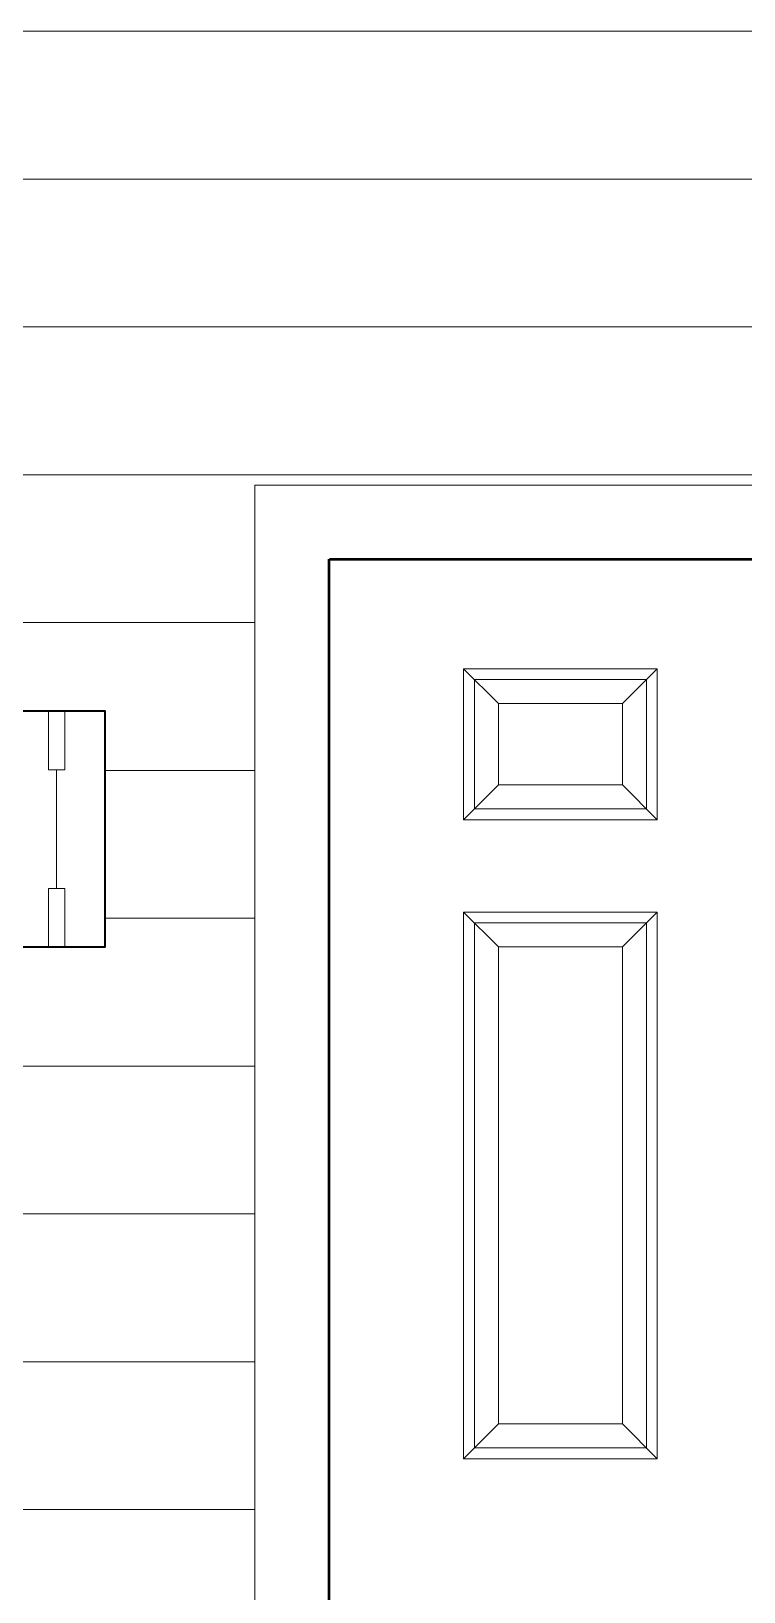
# Model space of a CAD drawing. Header units: inches. Extents: x -3905 to 10892, y 1064 to 9590.
# Drawn here: x 1355 to 1388.8, y 3443.8 to 3517.7 of the extents above; entities that cross this region are included whole.
import ezdxf

# ---------------------------------------------------------------- set-up
doc = ezdxf.new("R2010")
doc.units = ezdxf.units.IN
doc.header["$MEASUREMENT"] = 0
doc.layers.add('ELEVATIONS', color=40, linetype='Continuous', lineweight=0)

msp = doc.modelspace()

# ---------------------------------------------------------------- linework, layer by layer
at = {"layer": 'ELEVATIONS', "linetype": 'Continuous', "lineweight": 5}
for p, q in [((1423.10399, 3517.6647), (1151.59618, 3517.6647)), ((1423.10399, 3510.6647), (1151.59618, 3510.6647)), ((1423.10399, 3503.6647), (1151.59618, 3503.6647)), ((1423.10399, 3496.6647), (1151.59618, 3496.6647)), ((1365.59618, 3489.6647), (1347.09618, 3489.6647)), ((1365.59618, 3482.6647), (1358.49925, 3482.6647)), ((1365.59618, 3475.6647), (1358.49925, 3475.6647)), ((1365.59618, 3468.6647), (1347.09618, 3468.6647)), ((1365.59618, 3461.6647), (1347.09618, 3461.6647)), ((1365.59618, 3454.6647), (1347.09618, 3454.6647)), ((1365.59618, 3447.6647), (1347.09618, 3447.6647))]:
    msp.add_line(p, q, dxfattribs=at)
at = {"layer": 'ELEVATIONS', "linetype": 'Continuous', "lineweight": 20}
for q in [(1365.59618, 3412.6647), (1408.59618, 3496.1647)]:
    msp.add_line((1365.59618, 3496.1647), q, dxfattribs=at)
at = {"layer": 'ELEVATIONS', "linetype": 'Continuous', "lineweight": 50}
for p, q in [((1369.09618, 3492.6647), (1369.09618, 3412.6647)), ((1369.1215, 3492.6647), (1405.09618, 3492.6647))]:
    msp.add_line(p, q, dxfattribs=at)
at = {"layer": 'ELEVATIONS'}
for p, q in [((1375.47593, 3487.47482), (1384.65314, 3487.47482)), ((1375.47593, 3480.32343), (1375.47593, 3487.47482)), ((1377.12757, 3485.82318), (1375.47593, 3487.47482)), ((1383.0015, 3485.82318), (1384.65314, 3487.47482)), ((1384.65314, 3480.32343), (1384.65314, 3487.47482)), ((1375.98833, 3486.96242), (1384.14074, 3486.96242)), ((1375.98833, 3480.83584), (1375.98833, 3486.96242)), ((1384.14074, 3480.83584), (1384.14074, 3486.96242)), ((1377.12757, 3485.82318), (1383.0015, 3485.82318)), ((1377.12757, 3481.97508), (1377.12757, 3485.82318)), ((1383.0015, 3481.97508), (1383.0015, 3485.82318)), ((1377.12757, 3481.97508), (1375.47593, 3480.32343)), ((1377.12757, 3481.97508), (1383.0015, 3481.97508)), ((1384.65314, 3480.32343), (1383.0015, 3481.97508)), ((1375.98833, 3480.83584), (1384.14074, 3480.83584)), ((1375.47593, 3480.32343), (1384.65314, 3480.32343)), ((1375.47593, 3475.95584), (1384.65314, 3475.95584)), ((1375.47593, 3475.95584), (1375.47593, 3450.06976)), ((1375.47593, 3475.95584), (1377.12757, 3474.30419)), ((1375.98833, 3475.44343), (1384.14074, 3475.44343)), ((1375.98833, 3475.44343), (1375.98833, 3450.58216)), ((1384.65314, 3475.95584), (1383.0015, 3474.30419)), ((1384.14074, 3475.44343), (1384.14074, 3450.58216)), ((1384.65314, 3475.95584), (1384.65314, 3450.06976)), ((1377.12757, 3474.30419), (1383.0015, 3474.30419)), ((1377.12757, 3474.30419), (1377.12757, 3451.7214)), ((1383.0015, 3474.30419), (1383.0015, 3451.7214)), ((1375.47593, 3450.06976), (1377.12757, 3451.7214)), ((1377.12757, 3451.7214), (1383.0015, 3451.7214)), ((1384.65314, 3450.06976), (1383.0015, 3451.7214)), ((1375.98833, 3450.58216), (1384.14074, 3450.58216)), ((1375.47593, 3450.06976), (1384.65314, 3450.06976))]:
    msp.add_line(p, q, dxfattribs=at)
at = {"layer": 'ELEVATIONS', "linetype": 'Continuous', "lineweight": 9}
msp.add_line((1356.20021, 3482.68657), (1356.20021, 3477.07852), dxfattribs=at)
at = {"layer": 'ELEVATIONS', "linetype": 'Continuous', "lineweight": 40}
msp.add_lwpolyline([(1353.90118, 3474.30251), (1358.49925, 3474.30251), (1358.49925, 3485.46258), (1353.90118, 3485.46258)], close=True, dxfattribs=at)
at = {"layer": 'ELEVATIONS', "linetype": 'Continuous', "lineweight": 9}
for points in [[(1355.8178, 3485.46258), (1356.58263, 3485.46258), (1356.58263, 3482.68657), (1355.8178, 3482.68657)], [(1355.8178, 3474.30251), (1356.58263, 3474.30251), (1356.58263, 3477.07852), (1355.8178, 3477.07852)]]:
    msp.add_lwpolyline(points, close=True, dxfattribs=at)

doc.saveas('drawing.dxf')
